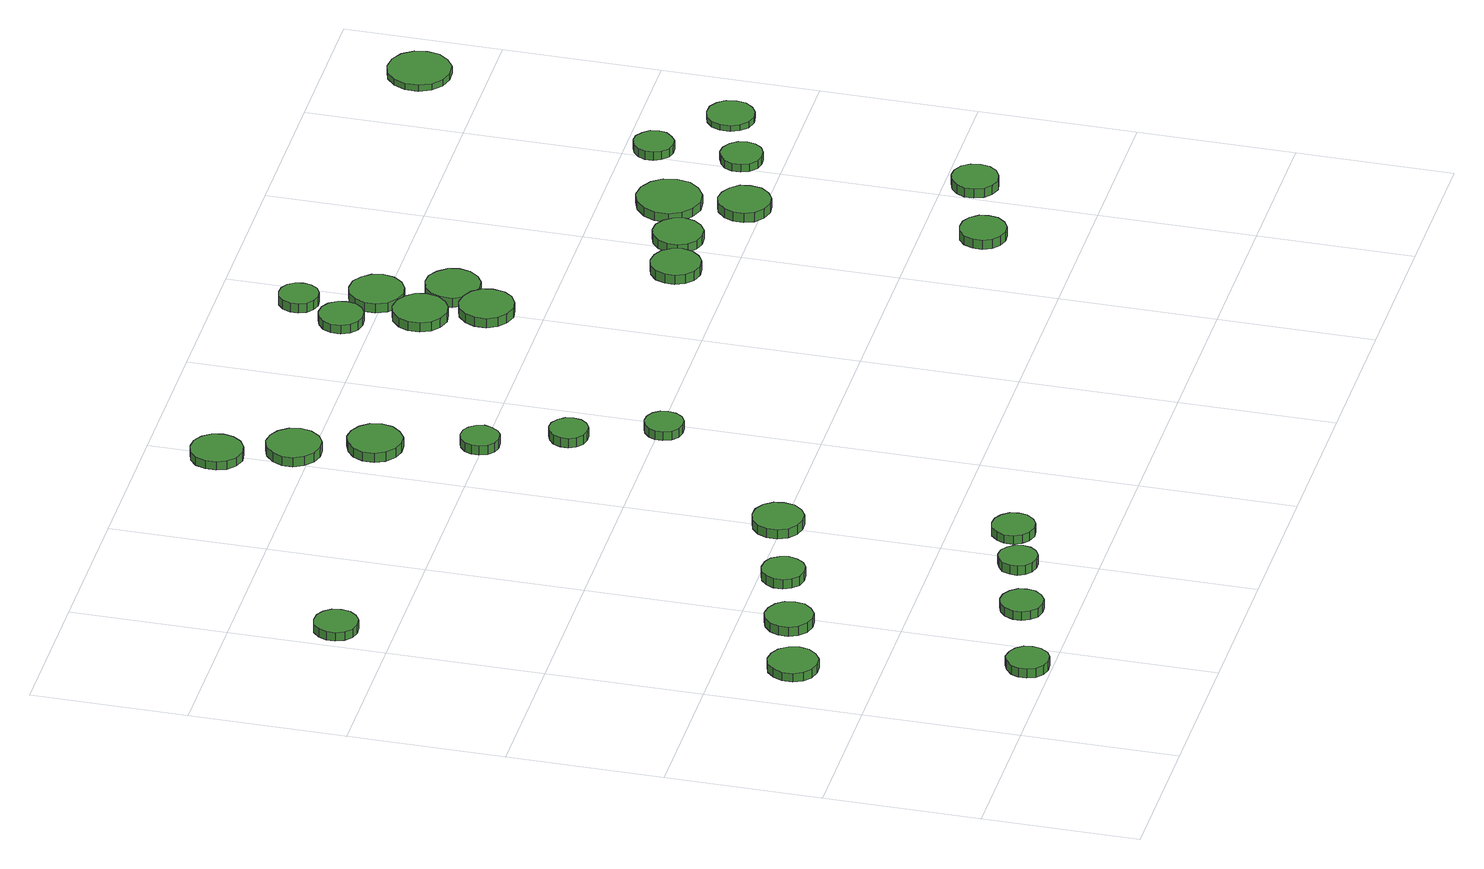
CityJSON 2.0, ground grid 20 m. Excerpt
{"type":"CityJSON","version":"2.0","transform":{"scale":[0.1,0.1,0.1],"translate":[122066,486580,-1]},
"CityObjects":{
"tree1":{"type":"SolitaryVegetationObject","attributes":{"function":"something"},"geometry":[{"type":"MultiSurface","lod":"1","boundaries":[[[0,1,2,3,4,5,6,7,8,9,10,11,12,13,14]],[[15,16,17,18,19,20,21,22,23,24,25,26,27,28,29]],[[0,29,28,1]],[[1,28,27,2]],[[2,27,26,3]],[[3,26,25,4]],[[4,25,24,5]],[[5,24,23,6]],[[6,23,22,7]],[[7,22,21,8]],[[8,21,20,9]],[[9,20,19,10]],[[10,19,18,11]],[[11,18,17,12]],[[12,17,16,13]],[[13,16,15,14]],[[14,15,29,0]]]}]},
"tree2":{"type":"SolitaryVegetationObject","attributes":{"function":"something"},"geometry":[{"type":"MultiSurface","lod":"1","boundaries":[[[30,31,32,33,34,35,36,37,38,39,40,41,42,43,44]],[[45,46,47,48,49,50,51,52,53,54,55,56,57,58,59]],[[30,59,58,31]],[[31,58,57,32]],[[32,57,56,33]],[[33,56,55,34]],[[34,55,54,35]],[[35,54,53,36]],[[36,53,52,37]],[[37,52,51,38]],[[38,51,50,39]],[[39,50,49,40]],[[40,49,48,41]],[[41,48,47,42]],[[42,47,46,43]],[[43,46,45,44]],[[44,45,59,30]]]}]},
"tree3":{"type":"SolitaryVegetationObject","attributes":{"function":"something"},"geometry":[{"type":"MultiSurface","lod":"1","boundaries":[[[60,61,62,63,64,65,66,67,68,69,70,71,72,73,74]],[[75,76,77,78,79,80,81,82,83,84,85,86,87,88,89]],[[60,89,88,61]],[[61,88,87,62]],[[62,87,86,63]],[[63,86,85,64]],[[64,85,84,65]],[[65,84,83,66]],[[66,83,82,67]],[[67,82,81,68]],[[68,81,80,69]],[[69,80,79,70]],[[70,79,78,71]],[[71,78,77,72]],[[72,77,76,73]],[[73,76,75,74]],[[74,75,89,60]]]}]},
"tree4":{"type":"SolitaryVegetationObject","attributes":{"function":"something"},"geometry":[{"type":"MultiSurface","lod":"1","boundaries":[[[90,91,92,93,94,95,96,97,98,99,100,101,102,103,104]],[[105,106,107,108,109,110,111,112,113,114,115,116,117,118,119]],[[90,119,118,91]],[[91,118,117,92]],[[92,117,116,93]],[[93,116,115,94]],[[94,115,114,95]],[[95,114,113,96]],[[96,113,112,97]],[[97,112,111,98]],[[98,111,110,99]],[[99,110,109,100]],[[100,109,108,101]],[[101,108,107,102]],[[102,107,106,103]],[[103,106,105,104]],[[104,105,119,90]]]}]},
"tree5":{"type":"SolitaryVegetationObject","attributes":{"function":"something"},"geometry":[{"type":"MultiSurface","lod":"1","boundaries":[[[120,121,122,123,124,125,126,127,128,129,130,131,132,133,134]],[[135,136,137,138,139,140,141,142,143,144,145,146,147,148,149]],[[120,149,148,121]],[[121,148,147,122]],[[122,147,146,123]],[[123,146,145,124]],[[124,145,144,125]],[[125,144,143,126]],[[126,143,142,127]],[[127,142,141,128]],[[128,141,140,129]],[[129,140,139,130]],[[130,139,138,131]],[[131,138,137,132]],[[132,137,136,133]],[[133,136,135,134]],[[134,135,149,120]]]}]},
"tree6":{"type":"SolitaryVegetationObject","attributes":{"function":"something"},"geometry":[{"type":"MultiSurface","lod":"1","boundaries":[[[150,151,152,153,154,155,156,157,158,159,160,161,162,163,164]],[[165,166,167,168,169,170,171,172,173,174,175,176,177,178,179]],[[150,179,178,151]],[[151,178,177,152]],[[152,177,176,153]],[[153,176,175,154]],[[154,175,174,155]],[[155,174,173,156]],[[156,173,172,157]],[[157,172,171,158]],[[158,171,170,159]],[[159,170,169,160]],[[160,169,168,161]],[[161,168,167,162]],[[162,167,166,163]],[[163,166,165,164]],[[164,165,179,150]]]}]},
"tree7":{"type":"SolitaryVegetationObject","attributes":{"function":"something"},"geometry":[{"type":"MultiSurface","lod":"1","boundaries":[[[180,181,182,183,184,185,186,187,188,189,190,191,192,193,194]],[[195,196,197,198,199,200,201,202,203,204,205,206,207,208,209]],[[180,209,208,181]],[[181,208,207,182]],[[182,207,206,183]],[[183,206,205,184]],[[184,205,204,185]],[[185,204,203,186]],[[186,203,202,187]],[[187,202,201,188]],[[188,201,200,189]],[[189,200,199,190]],[[190,199,198,191]],[[191,198,197,192]],[[192,197,196,193]],[[193,196,195,194]],[[194,195,209,180]]]}]},
"tree8":{"type":"SolitaryVegetationObject","attributes":{"function":"something"},"geometry":[{"type":"MultiSurface","lod":"1","boundaries":[[[210,211,212,213,214,215,216,217,218,219,220,221,222,223,224]],[[225,226,227,228,229,230,231,232,233,234,235,236,237,238,239]],[[210,239,238,211]],[[211,238,237,212]],[[212,237,236,213]],[[213,236,235,214]],[[214,235,234,215]],[[215,234,233,216]],[[216,233,232,217]],[[217,232,231,218]],[[218,231,230,219]],[[219,230,229,220]],[[220,229,228,221]],[[221,228,227,222]],[[222,227,226,223]],[[223,226,225,224]],[[224,225,239,210]]]}]},
"tree9":{"type":"SolitaryVegetationObject","attributes":{"function":"something"},"geometry":[{"type":"MultiSurface","lod":"1","boundaries":[[[240,241,242,243,244,245,246,247,248,249,250,251,252,253,254]],[[255,256,257,258,259,260,261,262,263,264,265,266,267,268,269]],[[240,269,268,241]],[[241,268,267,242]],[[242,267,266,243]],[[243,266,265,244]],[[244,265,264,245]],[[245,264,263,246]],[[246,263,262,247]],[[247,262,261,248]],[[248,261,260,249]],[[249,260,259,250]],[[250,259,258,251]],[[251,258,257,252]],[[252,257,256,253]],[[253,256,255,254]],[[254,255,269,240]]]}]},
"tree10":{"type":"SolitaryVegetationObject","attributes":{"function":"something"},"geometry":[{"type":"MultiSurface","lod":"1","boundaries":[[[270,271,272,273,274,275,276,277,278,279,280,281,282,283,284]],[[285,286,287,288,289,290,291,292,293,294,295,296,297,298,299]],[[270,299,298,271]],[[271,298,297,272]],[[272,297,296,273]],[[273,296,295,274]],[[274,295,294,275]],[[275,294,293,276]],[[276,293,292,277]],[[277,292,291,278]],[[278,291,290,279]],[[279,290,289,280]],[[280,289,288,281]],[[281,288,287,282]],[[282,287,286,283]],[[283,286,285,284]],[[284,285,299,270]]]}]},
"tree11":{"type":"SolitaryVegetationObject","attributes":{"function":"something"},"geometry":[{"type":"MultiSurface","lod":"1","boundaries":[[[300,301,302,303,304,305,306,307,308,309,310,311,312,313,314]],[[315,316,317,318,319,320,321,322,323,324,325,326,327,328,329]],[[300,329,328,301]],[[301,328,327,302]],[[302,327,326,303]],[[303,326,325,304]],[[304,325,324,305]],[[305,324,323,306]],[[306,323,322,307]],[[307,322,321,308]],[[308,321,320,309]],[[309,320,319,310]],[[310,319,318,311]],[[311,318,317,312]],[[312,317,316,313]],[[313,316,315,314]],[[314,315,329,300]]]}]},
"tree12":{"type":"SolitaryVegetationObject","attributes":{"function":"something"},"geometry":[{"type":"MultiSurface","lod":"1","boundaries":[[[330,331,332,333,334,335,336,337,338,339,340,341,342,343,344]],[[345,346,347,348,349,350,351,352,353,354,355,356,357,358,359]],[[330,359,358,331]],[[331,358,357,332]],[[332,357,356,333]],[[333,356,355,334]],[[334,355,354,335]],[[335,354,353,336]],[[336,353,352,337]],[[337,352,351,338]],[[338,351,350,339]],[[339,350,349,340]],[[340,349,348,341]],[[341,348,347,342]],[[342,347,346,343]],[[343,346,345,344]],[[344,345,359,330]]]}]},
"tree13":{"type":"SolitaryVegetationObject","attributes":{"function":"something"},"geometry":[{"type":"MultiSurface","lod":"1","boundaries":[[[360,361,362,363,364,365,366,367,368,369,370,371,372,373,374]],[[375,376,377,378,379,380,381,382,383,384,385,386,387,388,389]],[[360,389,388,361]],[[361,388,387,362]],[[362,387,386,363]],[[363,386,385,364]],[[364,385,384,365]],[[365,384,383,366]],[[366,383,382,367]],[[367,382,381,368]],[[368,381,380,369]],[[369,380,379,370]],[[370,379,378,371]],[[371,378,377,372]],[[372,377,376,373]],[[373,376,375,374]],[[374,375,389,360]]]}]},
"tree14":{"type":"SolitaryVegetationObject","attributes":{"function":"something"},"geometry":[{"type":"MultiSurface","lod":"1","boundaries":[[[390,391,392,393,394,395,396,397,398,399,400,401,402,403,404]],[[405,406,407,408,409,410,411,412,413,414,415,416,417,418,419]],[[390,419,418,391]],[[391,418,417,392]],[[392,417,416,393]],[[393,416,415,394]],[[394,415,414,395]],[[395,414,413,396]],[[396,413,412,397]],[[397,412,411,398]],[[398,411,410,399]],[[399,410,409,400]],[[400,409,408,401]],[[401,408,407,402]],[[402,407,406,403]],[[403,406,405,404]],[[404,405,419,390]]]}]},
"tree15":{"type":"SolitaryVegetationObject","attributes":{"function":"something"},"geometry":[{"type":"MultiSurface","lod":"1","boundaries":[[[420,421,422,423,424,425,426,427,428,429,430,431,432,433,434]],[[435,436,437,438,439,440,441,442,443,444,445,446,447,448,449]],[[420,449,448,421]],[[421,448,447,422]],[[422,447,446,423]],[[423,446,445,424]],[[424,445,444,425]],[[425,444,443,426]],[[426,443,442,427]],[[427,442,441,428]],[[428,441,440,429]],[[429,440,439,430]],[[430,439,438,431]],[[431,438,437,432]],[[432,437,436,433]],[[433,436,435,434]],[[434,435,449,420]]]}]},
"tree16":{"type":"SolitaryVegetationObject","attributes":{"function":"something"},"geometry":[{"type":"MultiSurface","lod":"1","boundaries":[[[450,451,452,453,454,455,456,457,458,459,460,461,462,463,464]],[[465,466,467,468,469,470,471,472,473,474,475,476,477,478,479]],[[450,479,478,451]],[[451,478,477,452]],[[452,477,476,453]],[[453,476,475,454]],[[454,475,474,455]],[[455,474,473,456]],[[456,473,472,457]],[[457,472,471,458]],[[458,471,470,459]],[[459,470,469,460]],[[460,469,468,461]],[[461,468,467,462]],[[462,467,466,463]],[[463,466,465,464]],[[464,465,479,450]]]}]},
"tree17":{"type":"SolitaryVegetationObject","attributes":{"function":"something"},"geometry":[{"type":"MultiSurface","lod":"1","boundaries":[[[480,481,482,483,484,485,486,487,488,489,490,491,492,493,494]],[[495,496,497,498,499,500,501,502,503,504,505,506,507,508,509]],[[480,509,508,481]],[[481,508,507,482]],[[482,507,506,483]],[[483,506,505,484]],[[484,505,504,485]],[[485,504,503,486]],[[486,503,502,487]],[[487,502,501,488]],[[488,501,500,489]],[[489,500,499,490]],[[490,499,498,491]],[[491,498,497,492]],[[492,497,496,493]],[[493,496,495,494]],[[494,495,509,480]]]}]},
"tree18":{"type":"SolitaryVegetationObject","attributes":{"function":"something"},"geometry":[{"type":"MultiSurface","lod":"1","boundaries":[[[510,511,512,513,514,515,516,517,518,519,520,521,522,523,524]],[[525,526,527,528,529,530,531,532,533,534,535,536,537,538,539]],[[510,539,538,511]],[[511,538,537,512]],[[512,537,536,513]],[[513,536,535,514]],[[514,535,534,515]],[[515,534,533,516]],[[516,533,532,517]],[[517,532,531,518]],[[518,531,530,519]],[[519,530,529,520]],[[520,529,528,521]],[[521,528,527,522]],[[522,527,526,523]],[[523,526,525,524]],[[524,525,539,510]]]}]},
"tree19":{"type":"SolitaryVegetationObject","attributes":{"function":"something"},"geometry":[{"type":"MultiSurface","lod":"1","boundaries":[[[540,541,542,543,544,545,546,547,548,549,550,551,552,553,554]],[[555,556,557,558,559,560,561,562,563,564,565,566,567,568,569]],[[540,569,568,541]],[[541,568,567,542]],[[542,567,566,543]],[[543,566,565,544]],[[544,565,564,545]],[[545,564,563,546]],[[546,563,562,547]],[[547,562,561,548]],[[548,561,560,549]],[[549,560,559,550]],[[550,559,558,551]],[[551,558,557,552]],[[552,557,556,553]],[[553,556,555,554]],[[554,555,569,540]]]}]},
"tree20":{"type":"SolitaryVegetationObject","attributes":{"function":"something"},"geometry":[{"type":"MultiSurface","lod":"1","boundaries":[[[570,571,572,573,574,575,576,577,578,579,580,581,582,583,584]],[[585,586,587,588,589,590,591,592,593,594,595,596,597,598,599]],[[570,599,598,571]],[[571,598,597,572]],[[572,597,596,573]],[[573,596,595,574]],[[574,595,594,575]],[[575,594,593,576]],[[576,593,592,577]],[[577,592,591,578]],[[578,591,590,579]],[[579,590,589,580]],[[580,589,588,581]],[[581,588,587,582]],[[582,587,586,583]],[[583,586,585,584]],[[584,585,599,570]]]}]},
"tree21":{"type":"SolitaryVegetationObject","attributes":{"function":"something"},"geometry":[{"type":"MultiSurface","lod":"1","boundaries":[[[600,601,602,603,604,605,606,607,608,609,610,611,612,613,614]],[[615,616,617,618,619,620,621,622,623,624,625,626,627,628,629]],[[600,629,628,601]],[[601,628,627,602]],[[602,627,626,603]],[[603,626,625,604]],[[604,625,624,605]],[[605,624,623,606]],[[606,623,622,607]],[[607,622,621,608]],[[608,621,620,609]],[[609,620,619,610]],[[610,619,618,611]],[[611,618,617,612]],[[612,617,616,613]],[[613,616,615,614]],[[614,615,629,600]]]}]},
"tree22":{"type":"SolitaryVegetationObject","attributes":{"function":"something"},"geometry":[{"type":"MultiSurface","lod":"1","boundaries":[[[630,631,632,633,634,635,636,637,638,639,640,641,642,643,644]],[[645,646,647,648,649,650,651,652,653,654,655,656,657,658,659]],[[630,659,658,631]],[[631,658,657,632]],[[632,657,656,633]],[[633,656,655,634]],[[634,655,654,635]],[[635,654,653,636]],[[636,653,652,637]],[[637,652,651,638]],[[638,651,650,639]],[[639,650,649,640]],[[640,649,648,641]],[[641,648,647,642]],[[642,647,646,643]],[[643,646,645,644]],[[644,645,659,630]]]}]},
"tree23":{"type":"SolitaryVegetationObject","attributes":{"function":"something"},"geometry":[{"type":"MultiSurface","lod":"1","boundaries":[[[660,661,662,663,664,665,666,667,668,669,670,671,672,673,674]],[[675,676,677,678,679,680,681,682,683,684,685,686,687,688,689]],[[660,689,688,661]],[[661,688,687,662]],[[662,687,686,663]],[[663,686,685,664]],[[664,685,684,665]],[[665,684,683,666]],[[666,683,682,667]],[[667,682,681,668]],[[668,681,680,669]],[[669,680,679,670]],[[670,679,678,671]],[[671,678,677,672]],[[672,677,676,673]],[[673,676,675,674]],[[674,675,689,660]]]}]},
"tree24":{"type":"SolitaryVegetationObject","attributes":{"function":"something"},"geometry":[{"type":"MultiSurface","lod":"1","boundaries":[[[690,691,692,693,694,695,696,697,698,699,700,701,702,703,704]],[[705,706,707,708,709,710,711,712,713,714,715,716,717,718,719]],[[690,719,718,691]],[[691,718,717,692]],[[692,717,716,693]],[[693,716,715,694]],[[694,715,714,695]],[[695,714,713,696]],[[696,713,712,697]],[[697,712,711,698]],[[698,711,710,699]],[[699,710,709,700]],[[700,709,708,701]],[[701,708,707,702]],[[702,707,706,703]],[[703,706,705,704]],[[704,705,719,690]]]}]},
"tree25":{"type":"SolitaryVegetationObject","attributes":{"function":"something"},"geometry":[{"type":"MultiSurface","lod":"1","boundaries":[[[720,721,722,723,724,725,726,727,728,729,730,731,732,733,734]],[[735,736,737,738,739,740,741,742,743,744,745,746,747,748,749]],[[720,749,748,721]],[[721,748,747,722]],[[722,747,746,723]],[[723,746,745,724]],[[724,745,744,725]],[[725,744,743,726]],[[726,743,742,727]],[[727,742,741,728]],[[728,741,740,729]],[[729,740,739,730]],[[730,739,738,731]],[[731,738,737,732]],[[732,737,736,733]],[[733,736,735,734]],[[734,735,749,720]]]}]},
"tree26":{"type":"SolitaryVegetationObject","attributes":{"function":"something"},"geometry":[{"type":"MultiSurface","lod":"1","boundaries":[[[750,751,752,753,754,755,756,757,758,759,760,761,762,763,764]],[[765,766,767,768,769,770,771,772,773,774,775,776,777,778,779]],[[750,779,778,751]],[[751,778,777,752]],[[752,777,776,753]],[[753,776,775,754]],[[754,775,774,755]],[[755,774,773,756]],[[756,773,772,757]],[[757,772,771,758]],[[758,771,770,759]],[[759,770,769,760]],[[760,769,768,761]],[[761,768,767,762]],[[762,767,766,763]],[[763,766,765,764]],[[764,765,779,750]]]}]},
"tree27":{"type":"SolitaryVegetationObject","attributes":{"function":"something"},"geometry":[{"type":"MultiSurface","lod":"1","boundaries":[[[780,781,782,783,784,785,786,787,788,789,790,791,792,793,794]],[[795,796,797,798,799,800,801,802,803,804,805,806,807,808,809]],[[780,809,808,781]],[[781,808,807,782]],[[782,807,806,783]],[[783,806,805,784]],[[784,805,804,785]],[[785,804,803,786]],[[786,803,802,787]],[[787,802,801,788]],[[788,801,800,789]],[[789,800,799,790]],[[790,799,798,791]],[[791,798,797,792]],[[792,797,796,793]],[[793,796,795,794]],[[794,795,809,780]]]}]},
"tree28":{"type":"SolitaryVegetationObject","attributes":{"function":"something"},"geometry":[{"type":"MultiSurface","lod":"1","boundaries":[[[810,811,812,813,814,815,816,817,818,819,820,821,822,823,824]],[[825,826,827,828,829,830,831,832,833,834,835,836,837,838,839]],[[810,839,838,811]],[[811,838,837,812]],[[812,837,836,813]],[[813,836,835,814]],[[814,835,834,815]],[[815,834,833,816]],[[816,833,832,817]],[[817,832,831,818]],[[818,831,830,819]],[[819,830,829,820]],[[820,829,828,821]],[[821,828,827,822]],[[822,827,826,823]],[[823,826,825,824]],[[824,825,839,810]]]}]},
"tree29":{"type":"SolitaryVegetationObject","attributes":{"function":"something"},"geometry":[{"type":"MultiSurface","lod":"1","boundaries":[[[840,841,842,843,844,845,846,847,848,849,850,851,852,853,854]],[[855,856,857,858,859,860,861,862,863,864,865,866,867,868,869]],[[840,869,868,841]],[[841,868,867,842]],[[842,867,866,843]],[[843,866,865,844]],[[844,865,864,845]],[[845,864,863,846]],[[846,863,862,847]],[[847,862,861,848]],[[848,861,860,849]],[[849,860,859,850]],[[850,859,858,851]],[[851,858,857,852]],[[852,857,856,853]],[[853,856,855,854]],[[854,855,869,840]]]}]},
"tree30":{"type":"SolitaryVegetationObject","attributes":{"function":"something"},"geometry":[{"type":"MultiSurface","lod":"1","boundaries":[[[870,871,872,873,874,875,876,877,878,879,880,881,882,883,884]],[[885,886,887,888,889,890,891,892,893,894,895,896,897,898,899]],[[870,899,898,871]],[[871,898,897,872]],[[872,897,896,873]],[[873,896,895,874]],[[874,895,894,875]],[[875,894,893,876]],[[876,893,892,877]],[[877,892,891,878]],[[878,891,890,879]],[[879,890,889,880]],[[880,889,888,881]],[[881,888,887,882]],[[882,887,886,883]],[[883,886,885,884]],[[884,885,899,870]]]}]},
"tree31":{"type":"SolitaryVegetationObject","attributes":{"function":"something"},"geometry":[{"type":"MultiSurface","lod":"1","boundaries":[[[900,901,902,903,904,905,906,907,908,909,910,911,912,913,914]],[[915,916,917,918,919,920,921,922,923,924,925,926,927,928,929]],[[900,929,928,901]],[[901,928,927,902]],[[902,927,926,903]],[[903,926,925,904]],[[904,925,924,905]],[[905,924,923,906]],[[906,923,922,907]],[[907,922,921,908]],[[908,921,920,909]],[[909,920,919,910]],[[910,919,918,911]],[[911,918,917,912]],[[912,917,916,913]],[[913,916,915,914]],[[914,915,929,900]]]}]}
},
"vertices":[
[186,31,18],[184,42,18],[177,51,18],[168,56,18],[156,58,18],[146,54,18],[137,46,18],[133,36,18],[133,25,18],[137,15,18],[146,7,18],[156,4,18],[168,5,18],[177,10,18],[184,20,18],[184,20,5],[177,10,5],[168,5,5],[156,4,5],[146,7,5],[137,15,5],[133,25,5],[133,36,5],[137,46,5],[146,54,5],[156,58,5],[168,56,5],[177,51,5],[184,42,5],[186,31,5],
[118,308,17],[115,321,17],[107,332,17],[96,338,17],[83,340,17],[70,336,17],[61,327,17],[55,315,17],[55,301,17],[61,289,17],[70,281,17],[83,277,17],[96,278,17],[107,285,17],[115,295,17],[115,295,5],[107,285,5],[96,278,5],[83,277,5],[70,281,5],[61,289,5],[55,301,5],[55,315,5],[61,327,5],[70,336,5],[83,340,5],[96,338,5],[107,332,5],[115,321,5],[118,308,5],
[214,337,20],[212,350,20],[204,360,20],[193,366,20],[181,368,20],[169,364,20],[159,355,20],[154,344,20],[154,331,20],[159,320,20],[169,311,20],[181,307,20],[193,308,20],[204,315,20],[212,325,20],[212,325,7],[204,315,7],[193,308,7],[181,307,7],[169,311,7],[159,320,7],[154,331,7],[154,344,7],[159,355,7],[169,364,7],[181,368,7],[193,366,7],[204,360,7],[212,350,7],[214,337,7],
[57,870,24],[55,882,24],[48,891,24],[38,897,24],[26,898,24],[15,895,24],[7,887,24],[2,876,24],[2,865,24],[7,854,24],[15,846,24],[26,843,24],[38,844,24],[48,850,24],[55,859,24],[55,859,12],[48,850,12],[38,844,12],[26,843,12],[15,846,12],[7,854,12],[2,865,12],[2,876,12],[7,887,12],[15,895,12],[26,898,12],[38,897,12],[48,891,12],[55,882,12],[57,870,12],
[316,70,17],[314,81,17],[307,90,17],[297,96,17],[286,97,17],[275,93,17],[267,86,17],[262,75,17],[262,64,17],[267,54,17],[275,46,17],[286,43,17],[297,44,17],[307,50,17],[314,59,17],[314,59,5],[307,50,5],[297,44,5],[286,43,5],[275,46,5],[267,54,5],[262,64,5],[262,75,5],[267,86,5],[275,93,5],[286,97,5],[297,96,5],[307,90,5],[314,81,5],[316,70,5],
[310,369,23],[307,380,23],[301,390,23],[291,395,23],[279,396,23],[268,393,23],[260,385,23],[255,375,23],[255,363,23],[260,353,23],[268,345,23],[279,342,23],[291,343,23],[301,349,23],[307,358,23],[307,358,10],[301,349,10],[291,343,10],[279,342,10],[268,345,10],[260,353,10],[255,363,10],[255,375,10],[260,385,10],[268,393,10],[279,396,10],[291,395,10],[301,390,10],[307,380,10],[310,369,10],
[412,99,18],[410,109,18],[404,117,18],[395,123,18],[385,124,18],[375,120,18],[367,114,18],[363,104,18],[363,94,18],[367,85,18],[375,78,18],[385,75,18],[395,76,18],[404,81,18],[410,89,18],[410,89,5],[404,81,5],[395,76,5],[385,75,5],[375,78,5],[367,85,5],[363,94,5],[363,104,5],[367,114,5],[375,120,5],[385,124,5],[395,123,5],[404,117,5],[410,109,5],[412,99,5],
[484,122,18],[482,133,18],[475,142,18],[465,148,18],[454,149,18],[443,146,18],[435,138,18],[430,128,18],[430,116,18],[435,106,18],[443,99,18],[454,95,18],[465,96,18],[475,102,18],[482,111,18],[482,111,6],[475,102,6],[465,96,6],[454,95,6],[443,99,6],[435,106,6],[430,116,6],[430,128,6],[435,138,6],[443,146,6],[454,149,6],[465,148,6],[475,142,6],[482,133,6],[484,122,6],
[424,403,27],[422,416,27],[414,427,27],[402,434,27],[389,435,27],[376,431,27],[366,422,27],[360,410,27],[360,396,27],[366,384,27],[376,375,27],[389,371,27],[402,372,27],[414,379,27],[422,390,27],[422,390,14],[414,379,14],[402,372,14],[389,371,14],[376,375,14],[366,384,14],[360,396,14],[360,410,14],[366,422,14],[376,431,14],[389,435,14],[402,434,14],[414,427,14],[422,416,14],[424,403,14],
[416,1108,26],[413,1122,26],[405,1133,26],[393,1140,26],[380,1141,26],[366,1137,26],[356,1128,26],[351,1115,26],[351,1101,26],[356,1089,26],[366,1080,26],[380,1075,26],[393,1077,26],[405,1084,26],[413,1095,26],[413,1095,14],[405,1084,14],[393,1077,14],[380,1075,14],[366,1080,14],[356,1089,14],[351,1101,14],[351,1115,14],[356,1128,14],[366,1137,14],[380,1141,14],[393,1140,14],[405,1133,14],[413,1122,14],[416,1108,14],
[450,1019,27],[447,1033,27],[438,1045,27],[426,1052,27],[412,1054,27],[398,1049,27],[387,1039,27],[381,1026,27],[381,1012,27],[387,999,27],[398,989,27],[412,985,27],[426,986,27],[438,993,27],[447,1005,27],[447,1005,14],[438,993,14],[426,986,14],[412,985,14],[398,989,14],[387,999,14],[381,1012,14],[381,1026,14],[387,1039,14],[398,1049,14],[412,1054,14],[426,1052,14],[438,1045,14],[447,1033,14],[450,1019,14],
[484,925,27],[481,940,27],[472,951,27],[460,958,27],[446,960,27],[432,955,27],[421,946,27],[415,933,27],[415,918,27],[421,905,27],[432,895,27],[446,891,27],[460,892,27],[472,900,27],[481,911,27],[481,911,14],[472,900,14],[460,892,14],[446,891,14],[432,895,14],[421,905,14],[415,918,14],[415,933,14],[421,946,14],[432,955,14],[446,960,14],[460,958,14],[472,951,14],[481,940,14],[484,925,14],
[513,803,26],[510,813,26],[504,821,26],[496,826,26],[485,827,26],[476,824,26],[468,817,26],[464,808,26],[464,798,26],[468,788,26],[476,781,26],[485,778,26],[496,779,26],[504,784,26],[510,793,26],[510,793,13],[504,784,13],[496,779,13],[485,778,13],[476,781,13],[468,788,13],[464,798,13],[464,808,13],[468,817,13],[476,824,13],[485,827,13],[496,826,13],[504,821,13],[510,813,13],[513,803,13],
[551,700,29],[549,710,29],[543,718,29],[534,724,29],[524,725,29],[514,721,29],[506,715,29],[502,705,29],[502,695,29],[506,686,29],[514,679,29],[524,676,29],[534,677,29],[543,682,29],[549,690,29],[549,690,16],[543,682,16],[534,677,16],[524,676,16],[514,679,16],[506,686,16],[502,695,16],[502,705,16],[506,715,16],[514,721,16],[524,725,16],[534,724,16],[543,718,16],[549,710,16],[551,700,16],
[589,590,32],[587,600,32],[581,608,32],[572,613,32],[562,614,32],[552,611,32],[544,604,32],[540,595,32],[540,585,32],[544,575,32],[552,568,32],[562,565,32],[572,566,32],[581,571,32],[587,580,32],[587,580,20],[581,571,20],[572,566,20],[562,565,20],[552,568,20],[544,575,20],[540,585,20],[540,595,20],[544,604,20],[552,611,20],[562,614,20],[572,613,20],[581,608,20],[587,600,20],[589,590,20],
[752,1036,26],[750,1047,26],[743,1057,26],[733,1063,26],[721,1064,26],[710,1060,26],[701,1053,26],[696,1042,26],[696,1030,26],[701,1019,26],[710,1011,26],[721,1008,26],[733,1009,26],[743,1015,26],[750,1024,26],[750,1024,14],[743,1015,14],[733,1009,14],[721,1008,14],[710,1011,14],[701,1019,14],[696,1030,14],[696,1042,14],[701,1053,14],[710,1060,14],[721,1064,14],[733,1063,14],[743,1057,14],[750,1047,14],[752,1036,14],
[792,945,27],[789,959,27],[780,970,27],[768,977,27],[754,979,27],[740,975,27],[729,965,27],[723,952,27],[723,937,27],[729,924,27],[740,915,27],[754,910,27],[768,912,27],[780,919,27],[789,930,27],[789,930,14],[780,919,14],[768,912,14],[754,910,14],[740,915,14],[729,924,14],[723,937,14],[723,952,14],[729,965,14],[740,975,14],[754,979,14],[768,977,14],[780,970,14],[789,959,14],[792,945,14],
[820,868,28],[817,882,28],[809,893,28],[796,900,28],[782,902,28],[768,898,28],[757,888,28],[751,875,28],[751,860,28],[757,847,28],[768,838,28],[782,833,28],[796,835,28],[809,842,28],[817,853,28],[817,853,15],[809,842,15],[796,835,15],[782,833,15],[768,838,15],[757,847,15],[751,860,15],[751,875,15],[757,888,15],[768,898,15],[782,902,15],[796,900,15],[809,893,15],[817,882,15],[820,868,15],
[783,1098,25],[781,1108,25],[775,1117,25],[766,1122,25],[756,1123,25],[746,1120,25],[738,1113,25],[734,1103,25],[734,1093,25],[738,1083,25],[746,1076,25],[756,1073,25],[766,1074,25],[775,1079,25],[781,1088,25],[781,1088,12],[775,1079,12],[766,1074,12],[756,1073,12],[746,1076,12],[738,1083,12],[734,1093,12],[734,1103,12],[738,1113,12],[746,1120,12],[756,1123,12],[766,1122,12],[775,1117,12],[781,1108,12],[783,1098,12],
[826,1008,25],[823,1022,25],[814,1033,25],[802,1041,25],[787,1042,25],[774,1038,25],[763,1028,25],[757,1015,25],[757,1001,25],[763,987,25],[774,978,25],[787,973,25],[802,975,25],[814,982,25],[823,994,25],[823,994,12],[814,982,12],[802,975,12],[787,973,12],[774,978,12],[763,987,12],[757,1001,12],[757,1015,12],[763,1028,12],[774,1038,12],[787,1042,12],[802,1041,12],[814,1033,12],[823,1022,12],[826,1008,12],
[858,920,27],[855,934,27],[846,945,27],[834,953,27],[820,954,27],[806,950,27],[795,940,27],[789,927,27],[789,912,27],[795,899,27],[806,890,27],[820,885,27],[834,887,27],[846,894,27],[855,906,27],[855,906,14],[846,894,14],[834,887,14],[820,885,14],[806,890,14],[795,899,14],[789,912,14],[789,927,14],[795,940,14],[806,950,14],[820,954,14],[834,953,14],[846,945,14],[855,934,14],[858,920,14],
[963,665,31],[960,678,31],[952,689,31],[941,695,31],[928,697,31],[915,693,31],[905,684,31],[900,672,31],[900,659,31],[905,647,31],[915,638,31],[928,634,31],[941,635,31],[952,642,31],[960,652,31],[960,652,18],[952,642,18],[941,635,18],[928,634,18],[915,638,18],[905,647,18],[900,659,18],[900,672,18],[905,684,18],[915,693,18],[928,697,18],[941,695,18],[952,689,18],[960,678,18],[963,665,18],
[1131,320,29],[1129,332,29],[1121,342,29],[1111,348,29],[1099,349,29],[1087,346,29],[1078,338,29],[1073,326,29],[1073,314,29],[1078,303,29],[1087,295,29],[1099,291,29],[1111,292,29],[1121,298,29],[1129,308,29],[1129,308,16],[1121,298,16],[1111,292,16],[1099,291,16],[1087,295,16],[1078,303,16],[1073,314,16],[1073,326,16],[1078,338,16],[1087,346,16],[1099,349,16],[1111,348,16],[1121,342,16],[1129,332,16],[1131,320,16],
[1039,681,27],[1036,694,27],[1028,705,27],[1017,712,27],[1003,713,27],[991,709,27],[981,700,27],[976,688,27],[976,675,27],[981,663,27],[991,654,27],[1003,650,27],[1017,651,27],[1028,658,27],[1036,668,27],[1036,668,15],[1028,658,15],[1017,651,15],[1003,650,15],[991,654,15],[981,663,15],[976,675,15],[976,688,15],[981,700,15],[991,709,15],[1003,713,15],[1017,712,15],[1028,705,15],[1036,694,15],[1039,681,15],
[1138,622,23],[1136,635,23],[1127,646,23],[1115,653,23],[1102,655,23],[1089,651,23],[1078,641,23],[1073,629,23],[1073,615,23],[1078,602,23],[1089,593,23],[1102,589,23],[1115,590,23],[1127,597,23],[1136,608,23],[1136,608,10],[1127,597,10],[1115,590,10],[1102,589,10],[1089,593,10],[1078,602,10],[1073,615,10],[1073,629,10],[1078,641,10],[1089,651,10],[1102,655,10],[1115,653,10],[1127,646,10],[1136,635,10],[1138,622,10],
[1126,712,26],[1123,729,26],[1113,742,26],[1098,751,26],[1081,753,26],[1065,747,26],[1052,736,26],[1045,721,26],[1045,703,26],[1052,688,26],[1065,677,26],[1081,671,26],[1098,673,26],[1113,682,26],[1123,695,26],[1123,695,14],[1113,682,14],[1098,673,14],[1081,671,14],[1065,677,14],[1052,688,14],[1045,703,14],[1045,721,14],[1052,736,14],[1065,747,14],[1081,753,14],[1098,751,14],[1113,742,14],[1123,729,14],[1126,712,14],
[1257,362,21],[1255,374,21],[1248,384,21],[1237,390,21],[1225,391,21],[1213,387,21],[1204,379,21],[1199,368,21],[1199,356,21],[1204,344,21],[1213,336,21],[1225,332,21],[1237,334,21],[1248,340,21],[1255,350,21],[1255,350,8],[1248,340,8],[1237,334,8],[1225,332,8],[1213,336,8],[1204,344,8],[1199,356,8],[1199,368,8],[1204,379,8],[1213,387,8],[1225,391,8],[1237,390,8],[1248,384,8],[1255,374,8],[1257,362,8],
[1244,653,18],[1242,664,18],[1235,673,18],[1225,679,18],[1214,680,18],[1204,676,18],[1195,669,18],[1191,659,18],[1191,648,18],[1195,638,18],[1204,630,18],[1214,627,18],[1225,628,18],[1235,633,18],[1242,642,18],[1242,642,7],[1235,633,7],[1225,628,7],[1214,627,7],[1204,630,7],[1195,638,7],[1191,648,7],[1191,659,7],[1195,669,7],[1204,676,7],[1214,680,7],[1225,679,7],[1235,673,7],[1242,664,7],[1244,653,7],
[1240,763,20],[1238,774,20],[1231,782,20],[1222,788,20],[1212,789,20],[1202,785,20],[1194,778,20],[1190,769,20],[1190,758,20],[1194,749,20],[1202,741,20],[1212,738,20],[1222,739,20],[1231,745,20],[1238,753,20],[1238,753,8],[1231,745,8],[1222,739,8],[1212,738,8],[1202,741,8],[1194,749,8],[1190,758,8],[1190,769,8],[1194,778,8],[1202,785,8],[1212,789,8],[1222,788,8],[1231,782,8],[1238,774,8],[1240,763,8],
[1337,689,16],[1335,702,16],[1327,712,16],[1317,718,16],[1304,719,16],[1292,715,16],[1283,707,16],[1278,696,16],[1278,683,16],[1283,672,16],[1292,663,16],[1304,659,16],[1317,661,16],[1327,667,16],[1335,677,16],[1335,677,8],[1327,667,8],[1317,661,8],[1304,659,8],[1292,663,8],[1283,672,8],[1278,683,8],[1278,696,8],[1283,707,8],[1292,715,8],[1304,719,8],[1317,718,8],[1327,712,8],[1335,702,8],[1337,689,8],
[1353,1083,19],[1350,1099,19],[1340,1113,19],[1326,1121,19],[1309,1123,19],[1293,1118,19],[1281,1107,19],[1274,1092,19],[1274,1075,19],[1281,1060,19],[1293,1049,19],[1309,1044,19],[1326,1045,19],[1340,1054,19],[1350,1067,19],[1350,1067,10],[1340,1054,10],[1326,1045,10],[1309,1044,10],[1293,1049,10],[1281,1060,10],[1274,1075,10],[1274,1092,10],[1281,1107,10],[1293,1118,10],[1309,1123,10],[1326,1121,10],[1340,1113,10],[1350,1099,10],[1353,1083,10]
]}
